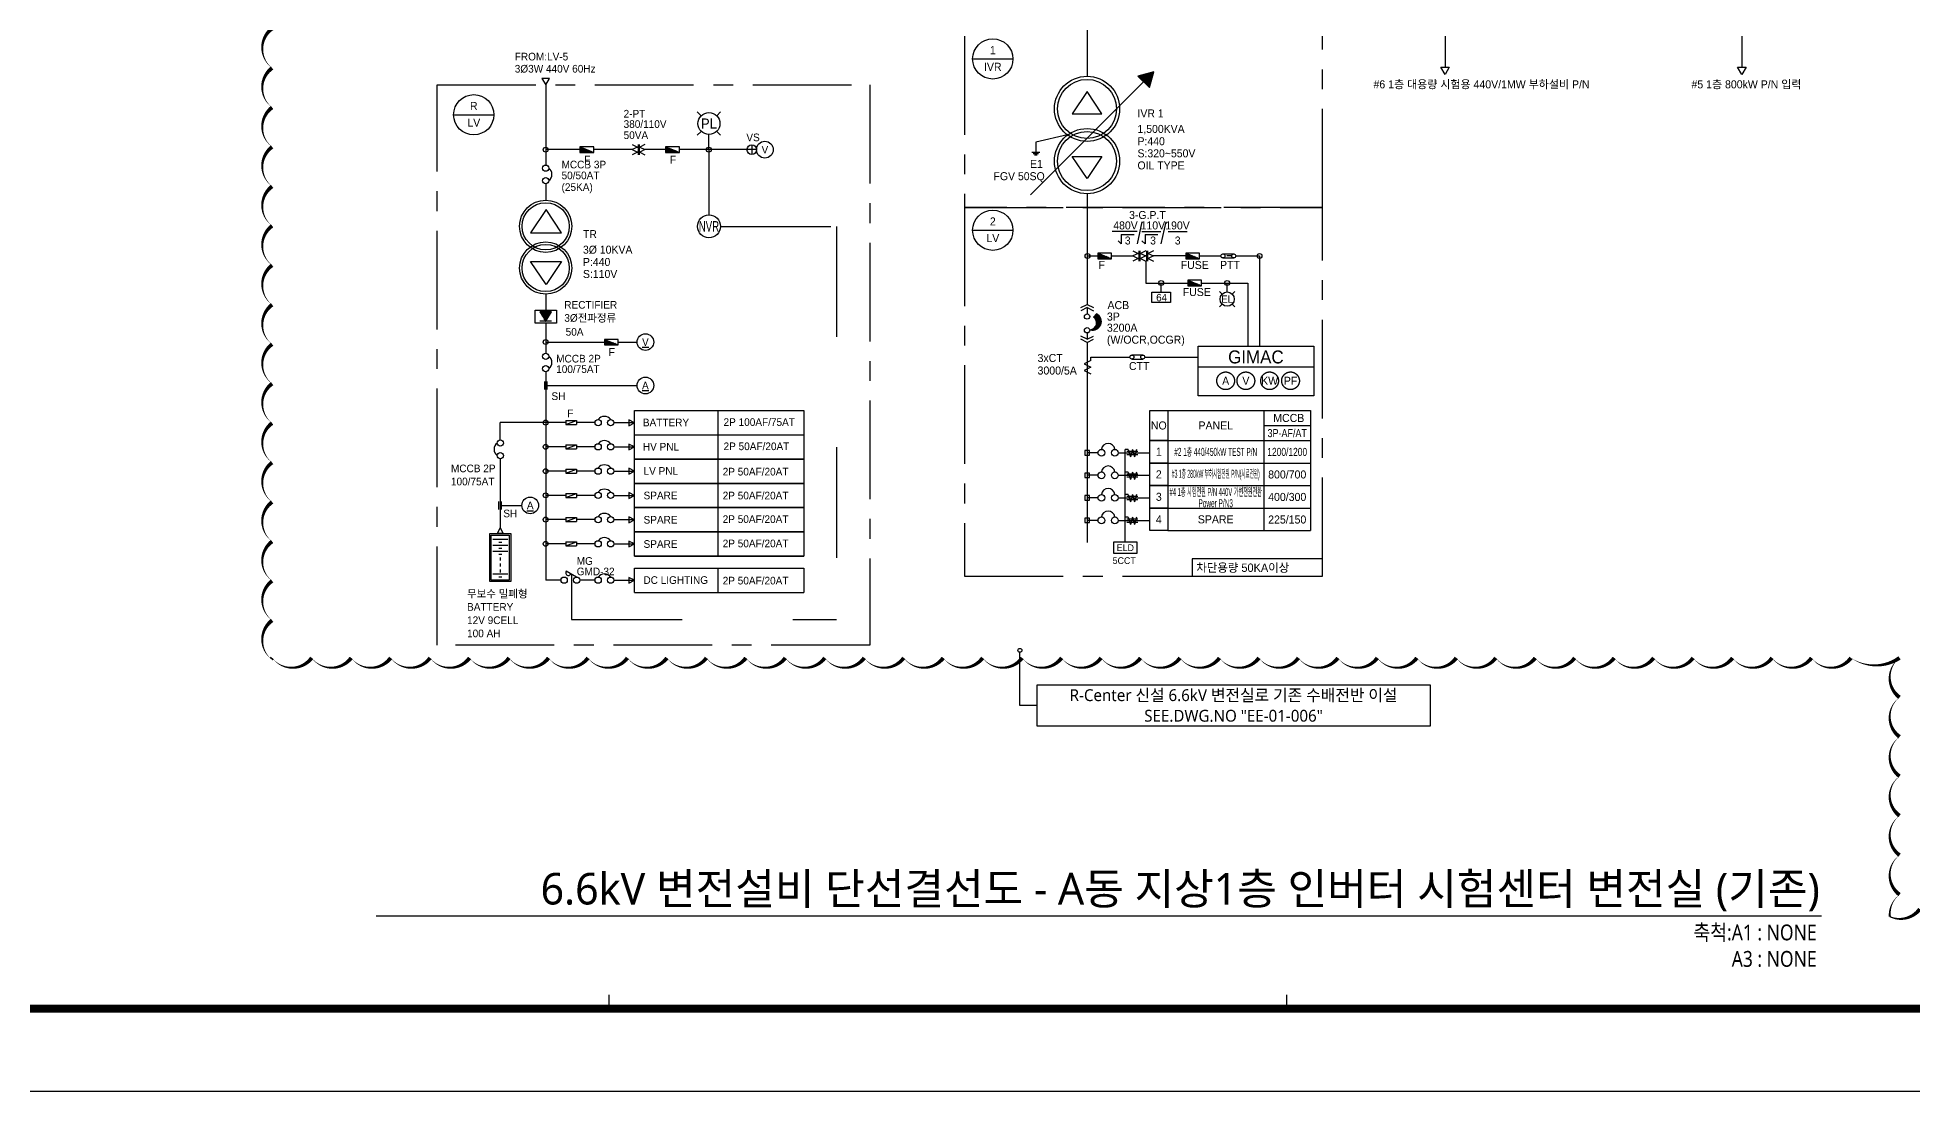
# Model space of a CAD drawing. Header units: millimetres. Extents: x 0 to 252300, y -45585 to -15885.
# Drawn here: x 87771 to 111524, y -45585 to -32227 of the extents above; entities that cross this region are included whole.
import ezdxf
from ezdxf.enums import TextEntityAlignment as Align

# ---------------------------------------------------------------- set-up
doc = ezdxf.new("R2010")
doc.units = ezdxf.units.MM
doc.header["$LTSCALE"] = 1000
for name, pattern in [('CEN', [62, 60, -1, 0, -1]), ('CENTER', [2, 1.25, -0.25, 0.25, -0.25]), ('ELP', [16.5, 14, -1, 0.5, -1]), ('PDS', [2.8, 1.4, -1.4])]:
    doc.linetypes.add(name, pattern=pattern)
for name, color, linetype in [('100', 4, 'Continuous'), ('150', 6, 'Continuous'), ('50', 3, 'Continuous'), ('60', 2, 'Continuous'), ('ABC', 1, 'Continuous'), ('BUS', 6, 'Continuous'), ('CTRL', 2, 'Continuous'), ('E-MAIN-BUS', 11, 'Continuous'), ('E-TEXT-S', 3, 'Continuous'), ('e-text-s1', 2, 'Continuous'), ('E-TEXT1', 1, 'Continuous'), ('ELEC-BOX', 4, 'Continuous'), ('ELEC-TEXT', 2, 'Continuous'), ('L1-CEILING', 3, 'Continuous'), ('L3-GROUND', 2, 'ELP'), ('LAR', 1, 'Continuous'), ('line', 9, 'Continuous'), ('LINE3', 1, 'CENTER'), ('LL', 2, 'Continuous'), ('sing', 2, 'Continuous'), ('SMALL', 2, 'Continuous'), ('SYM', 3, 'Continuous'), ('TIT', 2, 'Continuous'), ('XR-SHEET-SHT', 5, 'Continuous'), ('XREF', 7, 'CEN'), ('공동구', 8, 'Continuous'), ('기호', 4, 'Continuous')]:
    doc.layers.add(name, color=color, linetype=linetype)
doc.layers.add('XR-SHEET-TEMP', color=171, linetype='Continuous', plot=False)
doc.styles.add('CW', font='')
doc.styles.add('GHS', font='malgun.ttf')
doc.styles.add('돋움', font='')
doc.styles.get('CW').set_extended_font_data('Dotum')
doc.styles.get('돋움').set_extended_font_data('Dotum')

# ---------------------------------------------------------------- blocks, each defined once
blk = doc.blocks.new('XR-FORM-EE', base_point=(461, 408))
at = {"layer": 'XR-SHEET-SHT', "color": 5}
blk.add_lwpolyline([(0, 118800), (168200, 118800), (168200, 0), (0, 0)], close=True, dxfattribs=at)
at = {"layer": 'XR-SHEET-SHT', "color": 5, "const_width": 400}
blk.add_lwpolyline([(9300, 114600), (163900, 114600), (163900, 4200), (9300, 4200)], close=True, dxfattribs=at)
at = {"layer": 'XR-SHEET-TEMP'}
for p, q in [((43650, 4200), (43650, 4900)), ((78000, 4200), (78000, 4900))]:
    blk.add_line(p, q, dxfattribs=at)

msp = doc.modelspace()

# ---------------------------------------------------------------- hatches: boundary and pattern name
at = {"layer": '공동구'}
msp.add_hatch(color=6, dxfattribs=at).paths.add_polyline_path([(101857, -32863), (101911, -32663), (101711, -32716)])

# ---------------------------------------------------------------- linework, layer by layer
at = {"color": 6}
for p, q in [((94643, -33649), (94209, -33649)), ((94643, -33618), (94709, -33684)), ((94643, -33624), (94702, -33684)), ((94643, -33630), (94696, -33684)), ((94643, -33636), (94690, -33684)), ((94643, -33643), (94684, -33684)), ((94643, -33649), (94678, -33684)), ((94643, -33655), (94672, -33684)), ((94643, -33661), (94665, -33684)), ((94643, -33667), (94659, -33684)), ((94643, -33674), (94653, -33684)), ((94643, -33680), (94647, -33684)), ((94647, -33616), (94715, -33684)), ((94657, -33620), (94721, -33684)), ((94667, -33624), (94727, -33684)), ((94677, -33628), (94733, -33684)), ((94688, -33632), (94740, -33684)), ((94698, -33636), (94746, -33684)), ((94708, -33640), (94752, -33684)), ((94719, -33644), (94758, -33684)), ((94729, -33649), (94764, -33684)), ((94739, -33653), (94770, -33684)), ((94749, -33657), (94777, -33684)), ((94760, -33661), (94783, -33684)), ((94770, -33665), (94789, -33684)), ((94780, -33669), (94795, -33684)), ((94791, -33673), (94801, -33684)), ((94801, -33677), (94807, -33684)), ((94811, -33681), (94814, -33684)), ((95728, -33618), (95794, -33684)), ((95728, -33624), (95788, -33684)), ((95728, -33630), (95782, -33684)), ((95728, -33636), (95776, -33684)), ((95728, -33643), (95770, -33684)), ((95728, -33649), (95763, -33684)), ((95728, -33655), (95757, -33684)), ((95728, -33661), (95751, -33684)), ((95728, -33667), (95745, -33684)), ((95728, -33674), (95739, -33684)), ((95728, -33680), (95733, -33684)), ((95732, -33616), (95800, -33684)), ((95742, -33620), (95807, -33684)), ((95753, -33624), (95813, -33684)), ((95763, -33628), (95819, -33684)), ((95773, -33632), (95825, -33684)), ((95784, -33636), (95831, -33684)), ((95794, -33640), (95837, -33684)), ((95804, -33644), (95844, -33684)), ((95814, -33649), (95850, -33684)), ((95825, -33653), (95856, -33684)), ((95835, -33657), (95862, -33684)), ((95845, -33661), (95868, -33684)), ((95856, -33665), (95874, -33684)), ((95866, -33669), (95881, -33684)), ((95876, -33673), (95887, -33684)), ((95886, -33677), (95893, -33684)), ((95897, -33681), (95899, -33684)), ((101203, -34965), (101269, -35031)), ((101203, -34971), (101262, -35031)), ((101203, -34977), (101256, -35031)), ((101203, -34983), (101250, -35031)), ((101203, -34990), (101244, -35031)), ((101203, -34996), (101238, -35031)), ((101203, -35002), (101232, -35031)), ((101203, -35008), (101225, -35031)), ((101203, -35014), (101219, -35031)), ((101203, -35020), (101213, -35031)), ((101203, -35027), (101207, -35031)), ((101206, -34963), (101275, -35031)), ((101217, -34967), (101281, -35031)), ((101227, -34971), (101287, -35031)), ((101237, -34975), (101293, -35031)), ((101248, -34979), (101299, -35031)), ((101258, -34983), (101306, -35031)), ((101268, -34987), (101312, -35031)), ((101278, -34991), (101318, -35031)), ((101289, -34996), (101324, -35031)), ((101299, -35000), (101330, -35031)), ((101309, -35004), (101336, -35031)), ((101320, -35008), (101343, -35031)), ((101330, -35012), (101349, -35031)), ((101340, -35016), (101355, -35031)), ((101350, -35020), (101361, -35031)), ((101361, -35024), (101367, -35031)), ((101371, -35028), (101373, -35031)), ((102319, -34965), (102385, -35031)), ((102319, -34971), (102378, -35031)), ((102319, -34977), (102372, -35031)), ((102319, -34983), (102366, -35031)), ((102319, -34990), (102360, -35031)), ((102319, -34996), (102354, -35031)), ((102319, -35002), (102348, -35031)), ((102319, -35008), (102341, -35031)), ((102319, -35014), (102335, -35031)), ((102319, -35020), (102329, -35031)), ((102319, -35027), (102323, -35031)), ((102323, -34963), (102391, -35031)), ((102333, -34967), (102397, -35031)), ((102343, -34971), (102403, -35031)), ((102353, -34975), (102409, -35031)), ((102364, -34979), (102415, -35031)), ((102374, -34983), (102422, -35031)), ((102384, -34987), (102428, -35031)), ((102394, -34991), (102434, -35031)), ((102405, -34996), (102440, -35031)), ((102415, -35000), (102446, -35031)), ((102425, -35004), (102452, -35031)), ((102436, -35008), (102459, -35031)), ((102446, -35012), (102465, -35031)), ((102456, -35016), (102471, -35031)), ((102466, -35020), (102477, -35031)), ((102477, -35024), (102483, -35031)), ((102487, -35028), (102490, -35031)), ((102345, -35308), (102411, -35374)), ((102345, -35314), (102404, -35374)), ((102345, -35321), (102398, -35374)), ((102345, -35327), (102392, -35374)), ((102345, -35333), (102386, -35374)), ((102345, -35339), (102380, -35374)), ((102345, -35345), (102374, -35374)), ((102345, -35351), (102367, -35374)), ((102345, -35358), (102361, -35374)), ((102345, -35364), (102355, -35374)), ((102345, -35370), (102349, -35374)), ((102348, -35306), (102417, -35374)), ((102359, -35310), (102423, -35374)), ((102369, -35314), (102429, -35374)), ((102379, -35318), (102435, -35374)), ((102390, -35322), (102441, -35374)), ((102400, -35326), (102448, -35374)), ((102410, -35331), (102454, -35374)), ((102420, -35335), (102460, -35374)), ((102431, -35339), (102466, -35374)), ((102441, -35343), (102472, -35374)), ((102451, -35347), (102478, -35374)), ((102462, -35351), (102485, -35374)), ((102472, -35355), (102491, -35374)), ((102482, -35359), (102497, -35374)), ((102492, -35363), (102503, -35374)), ((102503, -35368), (102509, -35374)), ((102513, -35372), (102515, -35374)), ((94136, -35704), (94227, -35795)), ((94142, -35703), (94229, -35791)), ((94146, -35721), (94224, -35799)), ((94148, -35703), (94232, -35787)), ((94155, -35703), (94234, -35783)), ((94156, -35737), (94222, -35803)), ((94161, -35703), (94237, -35779)), ((94166, -35754), (94220, -35807)), ((94168, -35703), (94239, -35775)), ((94174, -35703), (94242, -35771)), ((94177, -35771), (94217, -35811)), ((94181, -35703), (94244, -35767)), ((94187, -35703), (94247, -35763)), ((94187, -35787), (94215, -35815)), ((94194, -35703), (94249, -35759)), ((94197, -35804), (94212, -35819)), ((94200, -35703), (94252, -35755)), ((94207, -35703), (94254, -35751)), ((94207, -35821), (94210, -35823)), ((94213, -35703), (94257, -35747)), ((94220, -35703), (94259, -35742)), ((94226, -35703), (94262, -35738)), ((94233, -35703), (94264, -35734)), ((94240, -35703), (94266, -35730)), ((94246, -35703), (94269, -35726)), ((94253, -35703), (94271, -35722)), ((94259, -35703), (94274, -35718)), ((94266, -35703), (94276, -35714)), ((94272, -35703), (94279, -35710)), ((94279, -35703), (94281, -35706)), ((101136, -35933), (101246, -35824)), ((101150, -35933), (101246, -35838)), ((101152, -35772), (101192, -35731)), ((101159, -35778), (101200, -35737)), ((101165, -35785), (101208, -35742)), ((101167, -35929), (101242, -35854)), ((101171, -35793), (101215, -35749)), ((101176, -35801), (101221, -35756)), ((101178, -35879), (101245, -35811)), ((101180, -35810), (101227, -35763)), ((101183, -35820), (101232, -35771)), ((101184, -35859), (101243, -35800)), ((101185, -35831), (101237, -35780)), ((101186, -35844), (101240, -35790)), ((94209, -36087), (94953, -36087)), ((94953, -36056), (95018, -36122)), ((94953, -36063), (95012, -36122)), ((94953, -36069), (95006, -36122)), ((94953, -36075), (95000, -36122)), ((94953, -36081), (94994, -36122)), ((94953, -36087), (94988, -36122)), ((94953, -36093), (94981, -36122)), ((94953, -36100), (94975, -36122)), ((94956, -36054), (95025, -36122)), ((94967, -36058), (95031, -36122)), ((94977, -36062), (95037, -36122)), ((94987, -36066), (95043, -36122)), ((94997, -36071), (95049, -36122)), ((95008, -36075), (95055, -36122)), ((95018, -36079), (95062, -36122)), ((95028, -36083), (95068, -36122)), ((95039, -36087), (95074, -36122)), ((95049, -36091), (95080, -36122)), ((95059, -36095), (95086, -36122)), ((95069, -36099), (95092, -36122)), ((95080, -36103), (95099, -36122)), ((95127, -36087), (95366, -36087)), ((101113, -35930), (101116, -35927)), ((101124, -35933), (101136, -35920)), ((101189, -35921), (101233, -35876)), ((94953, -36106), (94969, -36122)), ((94953, -36112), (94963, -36122)), ((94953, -36118), (94957, -36122)), ((95090, -36108), (95105, -36122)), ((95100, -36112), (95111, -36122)), ((95111, -36116), (95117, -36122)), ((95121, -36120), (95123, -36122)), ((94193, -36588), (94193, -36687)), ((94225, -36588), (94225, -36687)), ((94225, -36638), (95366, -36638)), ((94463, -37108), (94209, -37108)), ((94834, -37108), (94601, -37108)), ((95072, -37108), (95332, -37108)), ((95261, -37073), (95261, -37147)), ((95335, -37110), (95261, -37073)), ((95261, -37147), (95335, -37110)), ((94463, -37415), (94209, -37415)), ((94834, -37415), (94601, -37415)), ((95072, -37415), (95332, -37415)), ((95261, -37380), (95261, -37454)), ((95335, -37417), (95261, -37380)), ((95261, -37454), (95335, -37417)), ((101097, -37461), (101040, -37461)), ((101040, -37461), (101040, -37519)), ((101040, -37519), (101097, -37519)), ((101206, -37490), (101067, -37490)), ((101097, -37519), (101097, -37461)), ((101462, -37490), (101862, -37490)), ((94463, -37723), (94209, -37723)), ((94834, -37723), (94601, -37723)), ((95072, -37723), (95332, -37723)), ((95261, -37687), (95261, -37761)), ((95335, -37724), (95261, -37687)), ((95261, -37761), (95335, -37724)), ((101097, -37747), (101040, -37747)), ((101040, -37747), (101040, -37804)), ((101097, -37804), (101097, -37747)), ((95261, -37995), (95261, -38068)), ((95335, -38032), (95261, -37995)), ((101040, -37804), (101097, -37804)), ((101206, -37776), (101067, -37776)), ((101462, -37776), (101862, -37776)), ((93617, -38207), (93617, -38108)), ((93650, -38207), (93650, -38108)), ((93650, -38157), (93907, -38157)), ((94463, -38030), (94209, -38030)), ((94834, -38030), (94601, -38030)), ((95072, -38030), (95332, -38030)), ((95261, -38068), (95335, -38032)), ((101097, -38033), (101040, -38033)), ((101040, -38033), (101040, -38090)), ((101040, -38090), (101097, -38090)), ((101206, -38061), (101067, -38061)), ((101097, -38090), (101097, -38033)), ((101462, -38061), (101862, -38061)), ((93597, -38514), (93634, -38440)), ((93634, -38440), (93671, -38514)), ((94463, -38337), (94209, -38337)), ((94834, -38337), (94601, -38337)), ((95072, -38337), (95332, -38337)), ((95261, -38302), (95261, -38376)), ((95335, -38339), (95261, -38302)), ((95261, -38376), (95335, -38339)), ((101097, -38318), (101040, -38318)), ((101040, -38318), (101040, -38375)), ((101040, -38375), (101097, -38375)), ((101206, -38347), (101067, -38347)), ((101097, -38375), (101097, -38318)), ((101462, -38347), (101862, -38347)), ((93671, -38514), (93597, -38514)), ((94463, -38644), (94209, -38644)), ((94834, -38644), (94601, -38644)), ((95072, -38644), (95332, -38644)), ((95261, -38609), (95261, -38683)), ((95335, -38646), (95261, -38609)), ((95261, -38683), (95335, -38646)), ((95335, -39260), (95335, -38953)), ((97480, -38953), (97480, -39260)), ((94403, -39105), (94209, -39105)), ((94601, -39065), (94469, -38992)), ((94834, -39105), (94641, -39105)), ((95072, -39105), (95332, -39105)), ((95261, -39069), (95261, -39143)), ((95335, -39106), (95261, -39069)), ((95261, -39143), (95335, -39106)), ((95335, -39260), (97480, -39260))]:
    msp.add_line(p, q, dxfattribs=at)
at = {"color": 6, "linetype": 'PDS'}
for p, q in [((96421, -34621), (97892, -34621)), ((97892, -34621), (97892, -39605)), ((94538, -39030), (94538, -39605)), ((94538, -39605), (97892, -39605))]:
    msp.add_line(p, q, dxfattribs=at)
at = {"color": 6}
for centre, radius in [((94209, -33649), 31.4), ((101073, -34996), 31), ((103253, -34996), 31), ((102005, -35339), 31), ((102842, -35339), 31), ((94209, -36087), 31.4), ((94209, -37108), 31.4), ((94209, -37415), 31.4), ((101249, -37490), 43), ((101419, -37490), 43), ((94209, -37723), 31.4), ((101249, -37776), 43), ((101419, -37776), 43), ((94209, -38030), 31.4), ((101249, -38061), 43), ((101419, -38061), 43), ((94209, -38337), 31.4), ((101249, -38347), 43), ((101419, -38347), 43), ((94209, -38644), 31.4)]:
    msp.add_circle(centre, radius, dxfattribs=at)
for centre, radius, start, end in [((101334, -37457), 85.5, 6.973, 173.027), ((101334, -37743), 85.5, 6.973, 173.027), ((101334, -38029), 85.5, 6.973, 173.027), ((101334, -38314), 85.5, 6.973, 173.027), ((94496, -39012), 33.5, 143.1563, 338.887)]:
    msp.add_arc(centre, radius, start, end, dxfattribs=at)
at = {"layer": '100', "color": 6}
for centre, radius in [((101067, -33132), 413), ((101067, -33132), 374), ((101067, -33794), 413), ((101067, -33794), 374), ((94209, -34620), 331), ((94209, -34620), 299), ((94209, -35149), 331), ((94209, -35149), 299)]:
    msp.add_circle(centre, radius, dxfattribs=at)
at = {"layer": '150', "color": 6}
for p, q in [((95305, -33583), (95371, -33616)), ((95371, -33616), (95305, -33649)), ((95305, -33649), (95371, -33682)), ((95371, -33682), (95305, -33715)), ((95467, -33583), (95401, -33616)), ((95401, -33616), (95467, -33649)), ((95467, -33649), (95401, -33682)), ((95401, -33682), (95467, -33715)), ((101648, -34930), (101714, -34963)), ((101714, -34963), (101648, -34996)), ((101648, -34996), (101714, -35029)), ((101714, -35029), (101648, -35062)), ((101811, -34930), (101745, -34963)), ((101745, -34963), (101811, -34996)), ((101811, -34996), (101745, -35029)), ((101745, -35029), (101811, -35062)), ((101907, -34930), (101841, -34963)), ((101841, -34963), (101907, -34996)), ((101907, -34996), (101841, -35029)), ((101841, -35029), (101907, -35062)), ((101116, -36319), (101031, -36361)), ((101116, -36277), (101242, -36277)), ((101116, -36319), (101116, -36277)), ((101031, -36361), (101116, -36404)), ((101116, -36404), (101031, -36446)), ((101031, -36446), (101116, -36488)), ((101590, -37449), (101551, -37449)), ((101590, -37449), (101616, -37541)), ((101641, -37449), (101616, -37541)), ((101641, -37449), (101667, -37541)), ((101692, -37449), (101667, -37541)), ((101590, -37735), (101551, -37735)), ((101590, -37735), (101616, -37827)), ((101641, -37735), (101616, -37827)), ((101641, -37735), (101667, -37827)), ((101692, -37735), (101667, -37827)), ((101590, -38020), (101551, -38020)), ((101590, -38020), (101616, -38112)), ((101641, -38020), (101616, -38112)), ((101641, -38020), (101667, -38112)), ((101692, -38020), (101667, -38112)), ((101590, -38306), (101551, -38306)), ((101590, -38306), (101616, -38398)), ((101641, -38306), (101616, -38398)), ((101641, -38306), (101667, -38398)), ((101692, -38306), (101667, -38398)), ((93653, -38628), (93615, -38628)), ((93653, -38704), (93615, -38704)), ((93653, -38780), (93615, -38780)), ((93634, -38818), (93634, -38856)), ((93634, -38894), (93634, -38932)), ((93653, -39065), (93615, -39065)), ((93634, -38970), (93634, -39008))]:
    msp.add_line(p, q, dxfattribs=at)
at = {"layer": '50', "color": 6}
for p, q in [((94643, -33614), (94817, -33684)), ((94643, -33614), (94643, -33684)), ((94817, -33614), (94643, -33614)), ((94643, -33684), (94817, -33684)), ((94817, -33684), (94817, -33614)), ((95728, -33614), (95903, -33684)), ((95728, -33614), (95728, -33684)), ((95903, -33614), (95728, -33614)), ((95728, -33684), (95903, -33684)), ((95903, -33684), (95903, -33614)), ((101203, -34961), (101377, -35031)), ((101203, -34961), (101203, -35031)), ((101377, -34961), (101203, -34961)), ((101203, -35031), (101377, -35031)), ((101377, -35031), (101377, -34961)), ((102319, -34961), (102493, -35031)), ((102319, -34961), (102319, -35031)), ((102493, -34961), (102319, -34961)), ((102319, -35031), (102493, -35031)), ((102493, -35031), (102493, -34961)), ((102345, -35304), (102519, -35374)), ((102345, -35304), (102345, -35374)), ((102519, -35304), (102345, -35304)), ((102345, -35374), (102519, -35374)), ((102519, -35374), (102519, -35304)), ((94074, -35683), (94345, -35683)), ((94074, -35846), (94074, -35683)), ((94345, -35846), (94074, -35846)), ((94283, -35703), (94135, -35703)), ((94135, -35703), (94209, -35824)), ((94283, -35824), (94135, -35824)), ((94209, -35824), (94283, -35703)), ((94345, -35683), (94345, -35846)), ((94953, -36053), (95127, -36122)), ((94953, -36053), (94953, -36122)), ((95127, -36053), (94953, -36053)), ((95127, -36122), (95127, -36053)), ((94953, -36122), (95127, -36122)), ((93501, -39122), (93501, -38514)), ((93501, -38514), (93767, -38514)), ((93520, -39103), (93520, -38533)), ((93520, -38533), (93748, -38533)), ((93748, -38533), (93748, -39103)), ((93767, -38514), (93767, -39122)), ((101408, -38620), (101697, -38620)), ((101408, -38767), (101408, -38620)), ((101697, -38620), (101697, -38767)), ((101697, -38767), (101408, -38767)), ((93767, -39122), (93501, -39122)), ((93748, -39103), (93520, -39103))]:
    msp.add_line(p, q, dxfattribs=at)
for centre in [(94209, -33883), (94209, -34042), (94209, -36267), (94209, -36425), (94874, -37108), (95032, -37108), (93634, -37367), (93634, -37526), (94874, -37415), (95032, -37415), (94874, -37723), (95032, -37723), (94874, -38030), (95032, -38030), (94874, -38337), (95032, -38337), (94874, -38644), (95032, -38644), (94443, -39105), (94601, -39105), (94874, -39105), (95032, -39105)]:
    msp.add_circle(centre, 39.6, dxfattribs=at)
for centre, start, end in [((94189, -33962), 306.8699, 53.1301), ((94189, -36346), 306.8699, 53.1301), ((94953, -37128), 36.8699, 143.1301), ((93654, -37446), 126.8699, 233.1301), ((94953, -37435), 36.8699, 143.1301), ((94953, -37742), 36.8699, 143.1301), ((94953, -38050), 36.8699, 143.1301), ((94953, -38357), 36.8699, 143.1301), ((94953, -38664), 36.8699, 143.1301), ((94953, -39124), 36.8699, 143.1301)]:
    msp.add_arc(centre, 99, start, end, dxfattribs=at)
at = {"layer": '60', "color": 6}
for p, q in [((102789, -34971), (102926, -34971)), ((102789, -35021), (102926, -35021)), ((101635, -36251), (101773, -36251)), ((101635, -36302), (101773, -36302)), ((94463, -37083), (94601, -37083)), ((94463, -37083), (94463, -37133)), ((94463, -37133), (94601, -37083)), ((94463, -37133), (94601, -37133)), ((94601, -37083), (94601, -37133)), ((94463, -37390), (94601, -37390)), ((94463, -37390), (94463, -37441)), ((94463, -37441), (94601, -37390)), ((94463, -37441), (94601, -37441)), ((94601, -37390), (94601, -37441)), ((94463, -37697), (94601, -37697)), ((94463, -37697), (94463, -37748)), ((94463, -37748), (94601, -37697)), ((94463, -37748), (94601, -37748)), ((94601, -37697), (94601, -37748)), ((94463, -38005), (94601, -38005)), ((94463, -38005), (94463, -38055)), ((94463, -38055), (94601, -38005)), ((94601, -38005), (94601, -38055)), ((94463, -38055), (94601, -38055)), ((94463, -38312), (94601, -38312)), ((94463, -38312), (94463, -38362)), ((94463, -38362), (94601, -38312)), ((94463, -38362), (94601, -38362)), ((94601, -38312), (94601, -38362)), ((93729, -38590), (93539, -38590)), ((93729, -38666), (93539, -38666)), ((94463, -38619), (94601, -38619)), ((94463, -38619), (94463, -38670)), ((94463, -38670), (94601, -38619)), ((94463, -38670), (94601, -38670)), ((94601, -38619), (94601, -38670)), ((93729, -38742), (93539, -38742)), ((93729, -39027), (93539, -39027))]:
    msp.add_line(p, q, dxfattribs=at)
for centre in [(102789, -34996), (102926, -34996), (101635, -36277), (101773, -36277)]:
    msp.add_circle(centre, 25.2, dxfattribs=at)
at = {"layer": 'ABC', "color": 6}
for p, q in [((99618, -32499), (100128, -32499)), ((93043, -33207), (93553, -33207)), ((99618, -34670), (100128, -34670))]:
    msp.add_line(p, q, dxfattribs=at)
for centre in [(99873, -32499), (93298, -33207), (99873, -34670)]:
    msp.add_circle(centre, 255, dxfattribs=at)
at = {"layer": 'BUS', "color": 6}
for p, q in [((101067, -29773), (101067, -32719)), ((105603, -32210), (105603, -32602)), ((109363, -32210), (109363, -32602)), ((94209, -32829), (94209, -33662)), ((101067, -32911), (100879, -33193)), ((101255, -33193), (101067, -32911)), ((100879, -33193), (101255, -33193)), ((94209, -33640), (94209, -33844)), ((100879, -33734), (101255, -33734)), ((101067, -34015), (100879, -33734)), ((101255, -33734), (101067, -34015)), ((94209, -34081), (94209, -34289)), ((94213, -34409), (94018, -34703)), ((94409, -34703), (94213, -34409)), ((101067, -34207), (101067, -35610)), ((94018, -34703), (94409, -34703)), ((94018, -35066), (94409, -35066)), ((94213, -35359), (94018, -35066)), ((94409, -35066), (94213, -35359)), ((94209, -35480), (94209, -35683)), ((101067, -36091), (101067, -38627))]:
    msp.add_line(p, q, dxfattribs=at)
at = {"layer": 'CTRL', "color": 6}
for p, q in [((96277, -33649), (96277, -33457)), ((95305, -33649), (94817, -33649)), ((95728, -33649), (95467, -33649)), ((96881, -33649), (95903, -33649)), ((96277, -33649), (96277, -34477)), ((96820, -33588), (96820, -33710))]:
    msp.add_line(p, q, dxfattribs=at)
msp.add_circle((96277, -33649), 31.4, dxfattribs=at)
at = {"layer": 'E-MAIN-BUS', "color": 6}
for p, q in [((94209, -35846), (94209, -36227)), ((94209, -36465), (94209, -39105))]:
    msp.add_line(p, q, dxfattribs=at)
at = {"layer": 'E-TEXT1', "color": 6}
for p, q in [((94209, -37108), (93634, -37108)), ((93634, -37327), (93634, -37108)), ((93634, -37565), (93634, -38440))]:
    msp.add_line(p, q, dxfattribs=at)
at = {"layer": 'ELEC-BOX', "color": 6}
for p, q in [((104051, -38836), (102397, -38836)), ((102397, -38836), (102397, -39054)), ((104051, -39054), (104051, -38836)), ((102397, -39054), (104051, -39054))]:
    msp.add_line(p, q, dxfattribs=at)
at = {"layer": 'L1-CEILING', "color": 6}
for p, q in [((96178, -33220), (96129, -33171)), ((96375, -33220), (96424, -33171)), ((96178, -33417), (96129, -33466)), ((96375, -33417), (96424, -33466)), ((95379, -33583), (95379, -33715)), ((95393, -33583), (95393, -33715)), ((101073, -34996), (101203, -34996)), ((101377, -34996), (101661, -34996)), ((101722, -34930), (101722, -35062)), ((101737, -34930), (101737, -35062)), ((101811, -35062), (101811, -35339)), ((101819, -34930), (101819, -35062)), ((101833, -34930), (101833, -35062)), ((102319, -34996), (101907, -34996)), ((102493, -34996), (102763, -34996)), ((102901, -34996), (102836, -34996)), ((102951, -34996), (103253, -34996)), ((103253, -34996), (103253, -36138)), ((101811, -35339), (102345, -35339)), ((102005, -35453), (102005, -35339)), ((102519, -35339), (102688, -35339)), ((102688, -35339), (103105, -35339)), ((102842, -35453), (102842, -35339)), ((103105, -35339), (103105, -36138)), ((101886, -35453), (102124, -35453)), ((101886, -35585), (101886, -35453)), ((102124, -35585), (101886, -35585)), ((102124, -35453), (102124, -35585)), ((102778, -35479), (102745, -35447)), ((102778, -35607), (102745, -35639)), ((102906, -35479), (102938, -35447)), ((102906, -35607), (102938, -35639)), ((101798, -36277), (102476, -36277))]:
    msp.add_line(p, q, dxfattribs=at)
for centre, radius in [((96277, -33318), 139), ((96277, -34621), 145), ((102842, -35543), 90.6)]:
    msp.add_circle(centre, radius, dxfattribs=at)
at = {"layer": 'L3-GROUND', "color": 6}
for p, q in [((102476, -36138), (103942, -36138)), ((102476, -36769), (102476, -36138)), ((103942, -36138), (103942, -36769)), ((102476, -36402), (103942, -36402)), ((103942, -36769), (102476, -36769))]:
    msp.add_line(p, q, dxfattribs=at)
for centre in [(102823, -36578), (103079, -36578), (103380, -36578), (103645, -36578)]:
    msp.add_circle(centre, 112, dxfattribs=at)
at = {"layer": 'line', "color": 6}
for p, q in [((100987, -35650), (101067, -35610)), ((101067, -35610), (101147, -35650)), ((101067, -35650), (100987, -35690)), ((101067, -35650), (101067, -35730)), ((101067, -35650), (101147, -35690)), ((101147, -35771), (101188, -35730)), ((101067, -36051), (100987, -36011)), ((101067, -36091), (100987, -36051)), ((101067, -35971), (101067, -36051)), ((101067, -36051), (101147, -36011)), ((101067, -36091), (101147, -36051)), ((101552, -38620), (101552, -37449)), ((101570, -37470), (101711, -37470)), ((101570, -37511), (101711, -37511)), ((101570, -37755), (101711, -37755)), ((101570, -37796), (101711, -37796)), ((101570, -38041), (101711, -38041)), ((101570, -38082), (101711, -38082)), ((101570, -38327), (101711, -38327)), ((101570, -38368), (101711, -38368))]:
    msp.add_line(p, q, dxfattribs=at)
at = {"layer": 'line', "color": 6, "linetype": 'Continuous'}
msp.add_line((101242, -36277), (101610, -36277), dxfattribs=at)
at = {"layer": 'line', "color": 6}
for centre in [(101067, -35764), (101067, -35938)]:
    msp.add_circle(centre, 33.4, dxfattribs=at)
for centre, radius, start, end in [((101140, -35828), 108, 252.5973, 63.7999), ((101101, -35844), 87.1, 274.3987, 57.5288)]:
    msp.add_arc(centre, radius, start, end, dxfattribs=at)
at = {"layer": 'LINE3', "color": 6}
for p, q in [((99515, -32210), (99515, -34381)), ((104051, -34381), (104051, -32210)), ((92833, -32829), (98317, -32829)), ((92833, -39927), (92833, -32829)), ((98317, -32829), (98317, -39927)), ((99515, -34381), (104051, -34381)), ((104051, -34381), (99515, -34381)), ((99515, -34381), (99515, -39054)), ((104051, -39054), (104051, -34381)), ((99515, -39054), (104051, -39054)), ((98317, -39927), (92833, -39927))]:
    msp.add_line(p, q, dxfattribs=at)
at = {"layer": 'LL', "color": 6}
for p, q in [((101762, -34563), (101702, -34844)), ((102063, -34563), (102003, -34844)), ((101702, -34684), (101387, -34684)), ((101501, -34844), (101461, -34804)), ((101501, -34724), (101662, -34724)), ((101501, -34724), (101501, -34844)), ((101762, -34684), (102003, -34684)), ((101802, -34844), (101762, -34804)), ((101802, -34724), (101963, -34724)), ((101802, -34724), (101802, -34844)), ((102095, -34684), (102335, -34684))]:
    msp.add_line(p, q, dxfattribs=at)
at = {"layer": 'sing', "color": 6}
for p, q in [((105603, -32695), (105549, -32602)), ((105549, -32602), (105656, -32602)), ((105656, -32602), (105603, -32695)), ((109363, -32695), (109309, -32602)), ((109309, -32602), (109416, -32602)), ((109416, -32602), (109363, -32695))]:
    msp.add_line(p, q, dxfattribs=at)
at = {"layer": 'SMALL', "color": 6}
for centre, radius in [((96820, -33649), 61), ((96986, -33649), 106), ((95472, -36087), 106), ((95472, -36638), 106), ((94013, -38157), 106)]:
    msp.add_circle(centre, radius, dxfattribs=at)
at = {"layer": 'SYM', "color": 6}
for p, q in [((100819, -33463), (100419, -33552)), ((100467, -33684), (100368, -33684)), ((100451, -33701), (100385, -33701)), ((100434, -33717), (100401, -33717)), ((100418, -33552), (100418, -33684)), ((95335, -36956), (97480, -36956)), ((95335, -38800), (95335, -36956)), ((96391, -36956), (96391, -38800)), ((97480, -36956), (97480, -38800)), ((101862, -37335), (101862, -36954)), ((101862, -36954), (102091, -36954)), ((102091, -36954), (102091, -37620)), ((102091, -36954), (103899, -36954)), ((102091, -36954), (102091, -37335)), ((103308, -36954), (103308, -38477)), ((103899, -36954), (103899, -38477)), ((95335, -37263), (97480, -37263)), ((103308, -37144), (103899, -37144)), ((101862, -37620), (101862, -37335)), ((101862, -37335), (102091, -37335)), ((102091, -37335), (101862, -37335)), ((101862, -37620), (101862, -37335)), ((101862, -37335), (102091, -37335)), ((102091, -37335), (103899, -37335)), ((102091, -37335), (102091, -37620)), ((102091, -37335), (102091, -37620)), ((95335, -37571), (97480, -37571)), ((97480, -37571), (95335, -37571)), ((102091, -37620), (101862, -37620)), ((101862, -37906), (101862, -37620)), ((101862, -37620), (102091, -37620)), ((102091, -37620), (101862, -37620)), ((102091, -37620), (103899, -37620)), ((102091, -37620), (102091, -37906)), ((97480, -37878), (95335, -37878)), ((95335, -37878), (97480, -37878)), ((102091, -37906), (101862, -37906)), ((101862, -38191), (101862, -37906)), ((101862, -37906), (102091, -37906)), ((101862, -38191), (101862, -37906)), ((101862, -37906), (102091, -37906)), ((102091, -37906), (103899, -37906)), ((102091, -37906), (102091, -38191)), ((102091, -37906), (102091, -38191)), ((97480, -38185), (95335, -38185)), ((95335, -38185), (97480, -38185)), ((102091, -38191), (101862, -38191)), ((101862, -38477), (101862, -38191)), ((101862, -38191), (102091, -38191)), ((102091, -38191), (101862, -38191)), ((102091, -38191), (103899, -38191)), ((102091, -38191), (102091, -38477)), ((102091, -38477), (101862, -38477)), ((102091, -38477), (103899, -38477)), ((97480, -38493), (95335, -38493)), ((95335, -38493), (97480, -38493)), ((97480, -38800), (95335, -38800)), ((95335, -38800), (97480, -38800)), ((95335, -38953), (97480, -38953)), ((96391, -38953), (96391, -39260))]:
    msp.add_line(p, q, dxfattribs=at)
at = {"layer": 'SYM'}
for p, q in [((100216, -40693), (100216, -40019)), ((100433, -40693), (100216, -40693))]:
    msp.add_line(p, q, dxfattribs=at)
for points in [[(90743, -40114, 1.010302952408892e-12, 50, -0.5), (90743, -39614, 0, 50, -0.5), (90743, -39114, 0, 50, -0.5), (90743, -38614, 0, 50, -0.5), (90743, -38114, 0, 50, -0.5), (90743, -37614, 0, 50, -0.5), (90743, -37114, 0, 50, -0.5), (90743, -36614, 0, 50, -0.5), (90743, -36114, 0, 50, -0.5), (90743, -35614, 0, 50, -0.5), (90743, -35114, 0, 50, -0.5), (90743, -34614, 0, 50, -0.5), (90743, -34114, 0, 50, -0.5), (90743, -33614, 0, 50, -0.5), (90743, -33114, 0, 50, -0.5), (90743, -32614, 0, 50, -0.5), (90743, -32114, 0, 50, -0.5)], [(90732, -40105, 48.2, 50, 0.016296), (90745, -40090, 0, 50, 0.5), (91245, -40090, 0, 50, 0.5), (91745, -40090, 0, 50, 0.5), (92245, -40090, 0, 50, 0.5), (92745, -40090, 0, 50, 0.5), (93245, -40090, 0, 50, 0.5), (93745, -40090, 0, 50, 0.5), (94245, -40090, 0, 50, 0.5), (94745, -40090, 0, 50, 0.5), (95245, -40090, 0, 50, 0.5), (95745, -40090, 0, 50, 0.5), (96245, -40090, 0, 50, 0.5), (96745, -40090, 0, 50, 0.5), (97245, -40090, 0, 50, 0.5), (97745, -40090, 0, 50, 0.5), (98245, -40090, 0, 50, 0.5), (98745, -40090, 0, 50, 0.5), (99245, -40090, 0, 50, 0.5), (99745, -40090, 0, 50, 0.5), (100245, -40090, 0, 50, 0.5), (100745, -40090, 0, 50, 0.5), (101245, -40090, 0, 50, 0.5), (101745, -40090, 0, 50, 0.5), (102245, -40090, 0, 50, 0.5), (102745, -40090, 0, 50, 0.5), (103245, -40090, 0, 50, 0.5), (103745, -40090, 0, 50, 0.5), (104245, -40090, 0, 50, 0.5), (104745, -40090, 0, 50, 0.5), (105245, -40090, 0, 50, 0.5), (105745, -40090, 0, 50, 0.5), (106245, -40090, 0, 50, 0.5), (106745, -40090, 0, 50, 0.5), (107245, -40090, 0, 50, 0.5), (107745, -40090, 0, 50, 0.5), (108245, -40090, 0, 50, 0.5), (108745, -40090, 0, 50, 0.5), (109245, -40090, 0, 50, 0.5), (109745, -40090, 0, 50, 0.5), (110245, -40090, 0, 50, 0.5), (110745, -40090, 0, 50, 0.308889), (111360, -40090, 0, 0, 0)], [(111360, -40090, 0, 50, 0.5), (111360, -40590, 0, 50, 0.5), (111360, -41090, 0, 50, 0.5), (111360, -41590, 0, 50, 0.5), (111360, -42090, 0, 50, 0.5), (111360, -42590, 0, 50, 0.5), (111360, -43090, 0, 27.6, 0.261251), (111237, -43369, 0, 27.6, 0.261251)], [(111237, -43369, 13.4, 50, 0.353107), (111617, -43273, 0, 50, 0.5), (112117, -43273, 0, 50, 0.5), (112617, -43273, 0, 50, 0.5), (113117, -43273, 0, 50, 0.5), (113617, -43273, 0, 50, 0.5), (114117, -43273, 0, 50, 0.5), (114617, -43273, 0, 50, 0.5), (115117, -43273, 0, 50, 0.5), (115617, -43273, 0, 41.7, 0.407424), (116049, -43339, 0, 0, 0)]]:
    msp.add_lwpolyline(points, format="xyseb", dxfattribs=at)
msp.add_lwpolyline([(100433, -40430), (105414, -40430), (105414, -40956), (100433, -40956)], close=True, dxfattribs=at)
msp.add_circle((100216, -39994), 25.2, dxfattribs=at)
at = {"layer": 'TIT'}
msp.add_line((92063, -43360), (110373, -43360), dxfattribs=at)
at = {"layer": '공동구', "color": 6}
for p, q in [((101911, -32663), (101711, -32716)), ((101711, -32716), (101857, -32863)), ((101857, -32863), (101911, -32663)), ((100350, -34223), (101784, -32790))]:
    msp.add_line(p, q, dxfattribs=at)
at = {"layer": '기호', "color": 6}
for p, q in [((94257, -32746), (94161, -32746)), ((94161, -32746), (94209, -32829)), ((94209, -32829), (94257, -32746))]:
    msp.add_line(p, q, dxfattribs=at)

# ---------------------------------------------------------------- block references
at = {"layer": 'XREF', "xscale": 0.25, "yscale": 0.25, "zscale": 0.25}
msp.add_blockref('XR-FORM-EE', (84215, -45483), dxfattribs=at)

# ---------------------------------------------------------------- texts
at = {"color": 6, "style": '돋움'}
msp.add_text('PANEL', height=102.1, dxfattribs=at).set_placement((102698, -37144), align=Align.MIDDLE)
msp.add_text('5CCT', height=85.9, dxfattribs=at).set_placement((101391, -38900))
at = {"layer": '60', "color": 6, "style": '돋움'}
for s, height, p in [('FGV 50SQ', 101.4, (99882, -34036)), ('E1', 101.4, (100344, -33880)), ('3000/5A', 102.1, (100440, -36499)), ('무보수 밀폐형', 97.1, (93213, -39326)), ('BATTERY', 97.1, (93213, -39492)), ('12V 9CELL', 97.1, (93213, -39661)), ('100 AH', 97.1, (93213, -39828))]:
    msp.add_text(s, height=height, dxfattribs=at).set_placement(p)
for s, height, p in [('3-G.P.T', 101.4, (101832, -34477)), ('480V', 101.4, (101554, -34609)), ('110V', 101.4, (101901, -34609)), ('190V', 101.4, (102213, -34609)), ('3', 101, (101582, -34800)), ('3', 101, (101903, -34800)), ('3', 101, (102215, -34800))]:
    msp.add_text(s, height=height, dxfattribs=at).set_placement(p, align=Align.MIDDLE)
at = {"layer": 'ABC', "color": 6, "style": '돋움'}
for s, height, p in [('1', 102, (99873, -32388)), ('IVR', 102.1, (99873, -32599)), ('R', 102, (93298, -33095)), ('LV', 102.1, (93298, -33307)), ('2', 102, (99873, -34558)), ('LV', 102.1, (99873, -34770))]:
    msp.add_text(s, height=height, dxfattribs=at).set_placement(p, align=Align.MIDDLE)
at = {"layer": 'E-TEXT-S', "color": 6, "style": '돋움'}
for s, p in [('V', (96986, -33649)), ('%%UA', (94013, -38157))]:
    msp.add_text(s, height=97.1, dxfattribs=at).set_placement(p, align=Align.MIDDLE)
at = {"layer": 'E-TEXT-S', "color": 6, "style": '돋움', "text_generation_flag": 2}
for s, p in [('%%UV', (95472, -36087)), ('%%UA', (95472, -36638))]:
    msp.add_text(s, height=97.1, dxfattribs=at).set_placement(p, align=Align.MIDDLE)
at = {"layer": 'e-text-s1', "color": 6, "style": '돋움'}
for s, p in [('VS', (96751, -33542)), ('SH', (94282, -36821)), ('SH', (93672, -38308)), ('GMD-32', (94602, -39043)), ('MG', (94602, -38910))]:
    msp.add_text(s, height=97.1, dxfattribs=at).set_placement(p)
at = {"layer": 'ELEC-TEXT', "color": 6, "style": '돋움'}
msp.add_text('차단용량 50KA이상', height=106.14, dxfattribs=at).set_placement((102451, -39000))
at = {"layer": 'L3-GROUND', "color": 6, "style": '돋움'}
for s, height, p in [('F', 102, (101212, -35161)), ('FUSE', 102.1, (102253, -35161)), ('PTT', 102.1, (102752, -35161)), ('64', 93.9, (101943, -35570)), ('FUSE', 102.1, (102279, -35504)), ('CTT', 102.1, (101598, -36442))]:
    msp.add_text(s, height=height, dxfattribs=at).set_placement(p)
for s, height, p in [('EL', 93.9, (102842, -35543)), ('A', 102, (102823, -36578)), ('V', 102, (103079, -36578)), ('KW', 102.1, (103380, -36578)), ('PF', 102.1, (103645, -36578))]:
    msp.add_text(s, height=height, dxfattribs=at).set_placement(p, align=Align.MIDDLE)
msp.add_text('GIMAC', height=164, dxfattribs=at).set_placement((103206, -36358), align=Align.CENTER)
at = {"layer": 'LAR', "color": 6, "style": '돋움'}
for s, height, p in [('NO', 102.1, (101976, -37144)), ('1', 102, (101976, -37477)), ('2', 102, (101976, -37763)), ('800/700', 102.1, (103603, -37763)), ('3', 102, (101976, -38048)), ('400/300', 102.1, (103603, -38048)), ('4', 102, (101976, -38334)), ('SPARE', 102.1, (102697, -38334)), ('225/150', 102.1, (103603, -38334))]:
    msp.add_text(s, height=height, dxfattribs=at).set_placement(p, align=Align.MIDDLE)
for s, height, width, p in [('#2 1층 440/450kW TEST P/N', 102.06, 0.5, (102697, -37476)), ('1200/1200', 102.1, 0.8, (103603, -37477)), ('#3 1층 280kW 부하시험전원 P/N(시료전원)', 102.06, 0.4, (102697, -37763)), ('#4 1층 시험전원 P/N 440V 가변전원전환', 102.06, 0.45, (102697, -37983)), ('Power P/N3', 102.1, 0.5, (102697, -38128))]:
    msp.add_text(s, height=height, dxfattribs=dict(at, width=width)).set_placement(p, align=Align.MIDDLE)
at = {"layer": 'line', "color": 6, "style": '돋움'}
for s, height, p in [('FROM:LV-5', 97.1, (93817, -32518)), ('3Ø3W 440V 60Hz', 97.14, (93817, -32672)), ('#6 1층 대용량 시험용 440V/1MW 부하설비 P/N', 102.06, (104696, -32872)), ('#5 1층 800kW P/N 입력', 102.06, (108724, -32872)), ('2-PT', 97.1, (95196, -33242)), ('IVR 1', 101.4, (101706, -33240)), ('380/110V', 97.1, (95196, -33373)), ('50VA', 97.1, (95196, -33514)), ('1,500KVA', 101.4, (101706, -33437)), ('P:440', 101.4, (101706, -33593)), ('F', 101, (94696, -33827)), ('F', 101, (95782, -33827)), ('S:320~550V', 101.4, (101706, -33746)), ('50/50AT', 97.1, (94410, -34024)), ('MCCB 3P ', 97.1, (94410, -33886)), ('OIL TYPE ', 101.4, (101706, -33899)), ('(25KA)', 97.1, (94410, -34172)), ('TR', 101.4, (94681, -34770)), ('3%%C 10KVA', 101.4, (94681, -34967)), ('P:440', 101.4, (94681, -35123)), ('S:110V', 101.4, (94681, -35275)), ('RECTIFIER', 97.1, (94445, -35664)), ('ACB', 102.1, (101326, -35670)), ('3Ø전파정류', 97.1, (94445, -35830)), ('3P', 102.1, (101319, -35815)), ('3200A', 102.1, (101319, -35956)), ('50A', 97.1, (94462, -36006)), ('(W/OCR,OCGR)', 102.06, (101319, -36108)), ('MCCB 2P ', 97.1, (94342, -36346)), ('F', 101, (95006, -36265)), ('3xCT', 102.1, (100440, -36340)), ('100/75AT', 97.1, (94342, -36479)), ('F', 97.1, (94483, -37040)), ('2P 100AF/75AT', 97.14, (96462, -37150)), ('BATTERY', 97.1, (95440, -37155)), ('HV PNL', 97.1, (95440, -37462)), ('2P 50AF/20AT', 97.14, (96462, -37457)), ('MCCB 2P ', 97.1, (93009, -37737)), ('LV PNL', 97.1, (95449, -37769)), ('2P 50AF/20AT', 97.14, (96451, -37778)), ('100/75AT', 97.1, (93009, -37903)), ('SPARE', 97.1, (95449, -38080)), ('2P 50AF/20AT', 97.14, (96451, -38081)), ('SPARE', 97.1, (95449, -38388)), ('2P 50AF/20AT', 97.14, (96451, -38380)), ('SPARE', 97.1, (95449, -38695)), ('2P 50AF/20AT', 97.14, (96451, -38688)), ('DC LIGHTING', 97.14, (95447, -39152)), ('2P 50AF/20AT', 97.14, (96451, -39159))]:
    msp.add_text(s, height=height, dxfattribs=at).set_placement(p)
for s, height, p in [('PL', 128.1, (96277, -33318, -4)), ('MCCB', 102.1, (103623, -37049)), ('ELD', 85.9, (101552, -38694))]:
    msp.add_text(s, height=height, dxfattribs=at).set_placement(p, align=Align.MIDDLE)
at = {"layer": 'line', "color": 6}
for s, height, style, width, p in [('NVR', 133.4, 'CW', 0.7, (96277, -34621, -4)), ('3P-AF/AT', 102.1, '돋움', 0.85, (103603, -37239))]:
    msp.add_text(s, height=height, dxfattribs=dict(at, style=style, width=width)).set_placement(p, align=Align.MIDDLE)
at = {"layer": 'TIT', "color": 3, "style": 'GHS', "width": 0.98}
for s, p in [('R-Center 신설 6.6kV 변전실로 기존 수배전반 이설', (102923, -40562)), ('SEE.DWG.NO "EE-01-006"', (102923, -40823))]:
    msp.add_text(s, height=150, dxfattribs=at).set_placement(p, align=Align.MIDDLE_CENTER)
at = {"layer": 'TIT', "style": 'GHS'}
msp.add_text('6.6kV 변전설비 단선결선도 - A동 지상1층 인버터 시험센터 변전실 (기존)', height=400, dxfattribs=at).set_placement((110350, -43015), align=Align.MIDDLE_RIGHT)
at = {"layer": 'TIT', "style": 'GHS', "width": 0.85}
for s, p in [('축척:A1 : NONE', (110309, -43669)), ('A3 : NONE', (110309, -44004))]:
    msp.add_text(s, height=200, dxfattribs=at).set_placement(p, align=Align.RIGHT)

doc.saveas('drawing.dxf')
